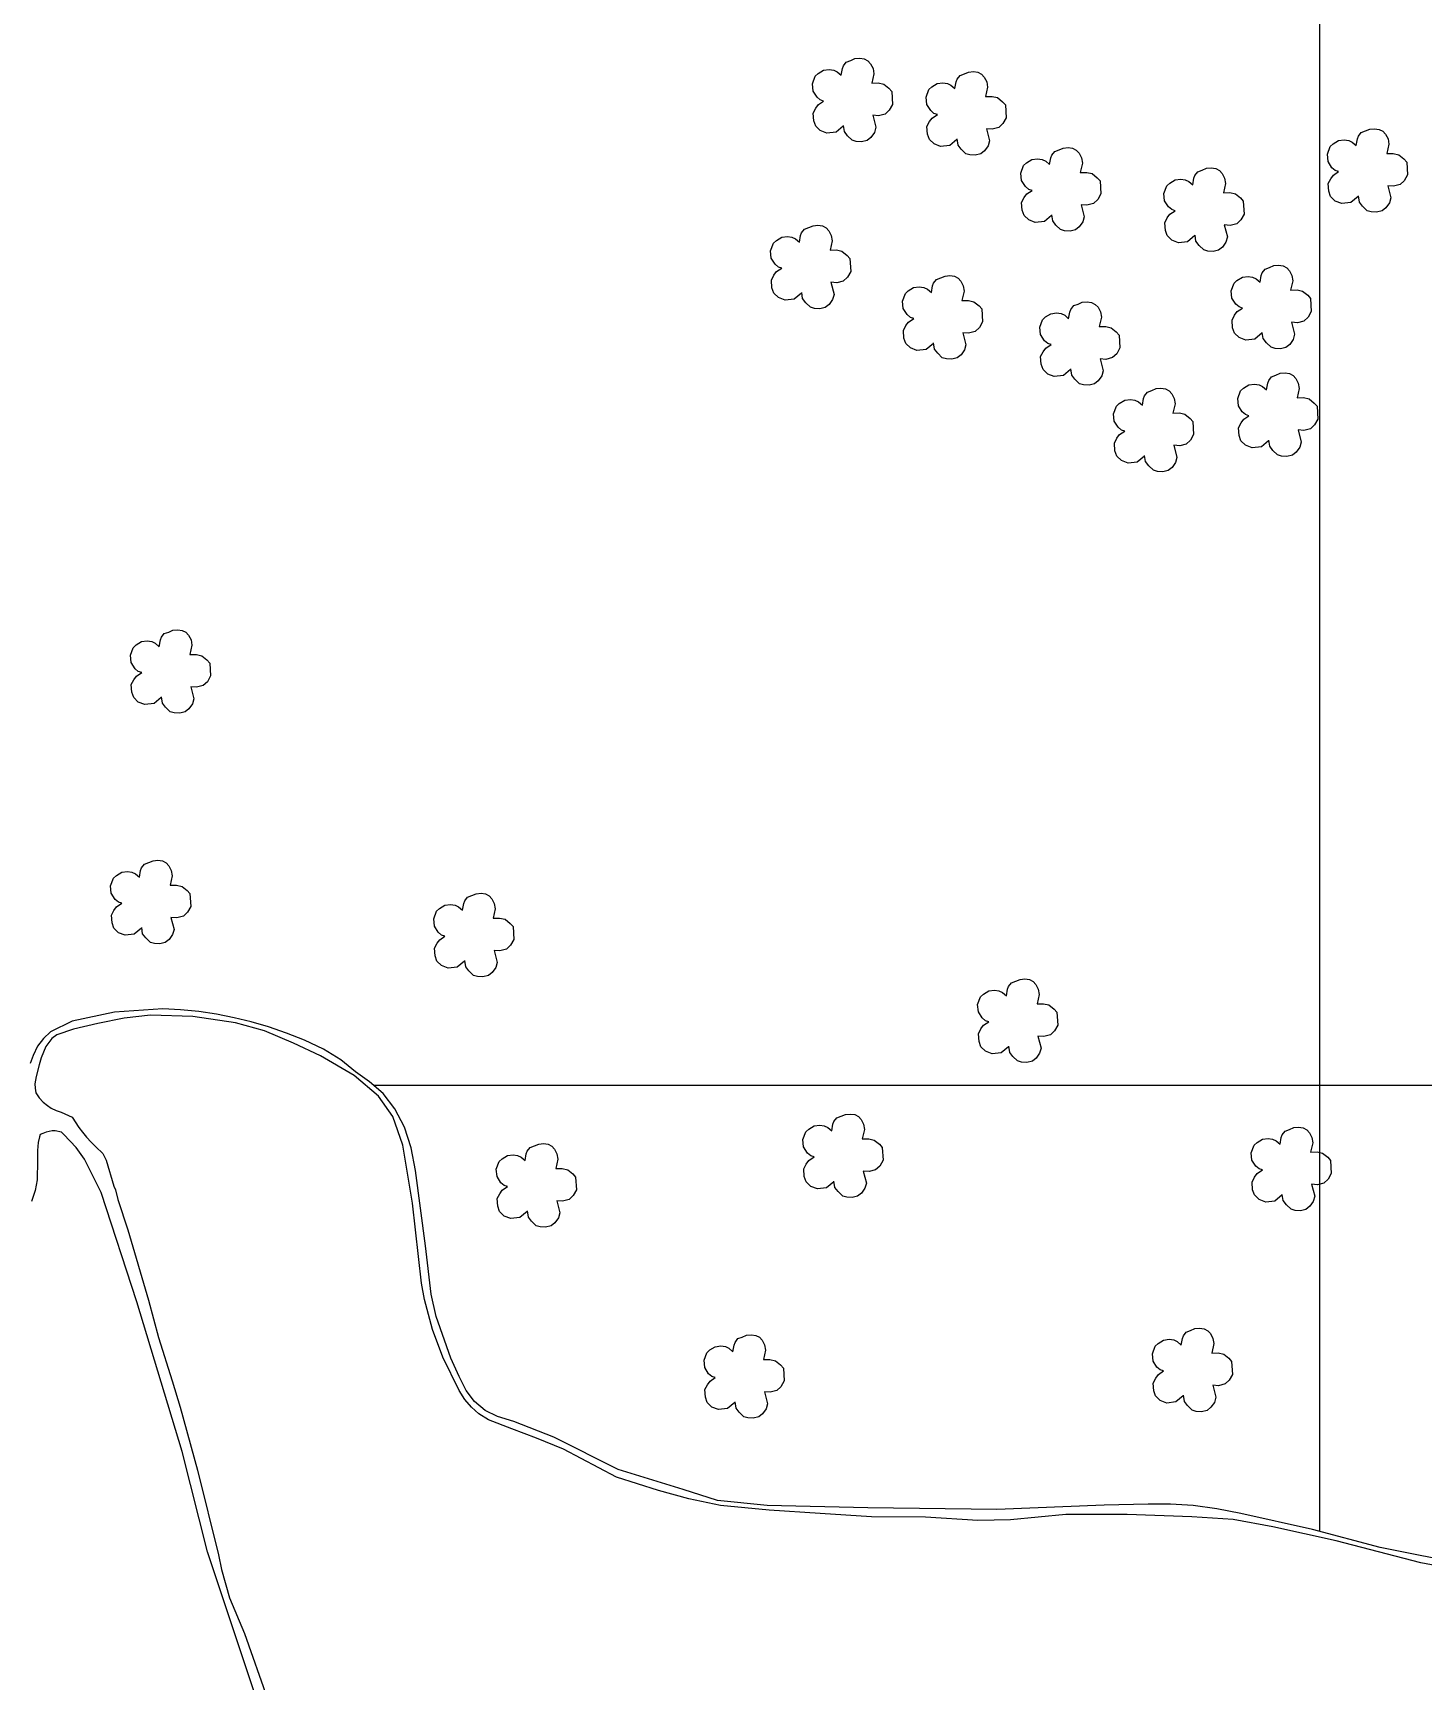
# Model space of a CAD drawing. Extents: x 736225 to 741536, y 7840815 to 7848326.
# Drawn here: x 739552 to 740036, y 7844792 to 7845367 of the extents above; entities that cross this region are included whole.
import ezdxf

# ---------------------------------------------------------------- set-up
doc = ezdxf.new("R2010")
doc.units = 0
doc.header["$LTSCALE"] = 0.6
doc.linetypes.add('CONTINUO', pattern=[0])
for name, color, linetype in [('0114001311', 1, 'Continuous'), ('0114001311018', 5, 'Continuous'), ('0114001311019', 5, 'Continuous'), ('_SIMBOLO ARVORE', 118, 'Continuous'), ('MALHA', 8, 'Continuous')]:
    doc.layers.add(name, color=color, linetype=linetype)

msp = doc.modelspace()

# ---------------------------------------------------------------- linework, layer by layer
at = {"layer": '0114001311'}
msp.add_lwpolyline([(740051.89, 7844832.79), (740020.94, 7844838.93), (739997.47, 7844845.17), (739972.48, 7844850.78), (739964.08, 7844852.46), (739955.86, 7844853.55), (739947.96, 7844854.04), (739940.2, 7844854.07), (739924.88, 7844853.67), (739887.43, 7844852.16), (739842.46, 7844852.71), (739807.45, 7844853.55), (739790.07, 7844855.27), (739778.08, 7844859.14), (739755.49, 7844866.17), (739733.04, 7844877.43), (739719.16, 7844882.79), (739713.42, 7844884.55), (739709.08, 7844886.69), (739705.4, 7844889.8), (739702.54, 7844893.6), (739700.03, 7844898.49), (739697.21, 7844904.86), (739692.11, 7844919.4), (739690.26, 7844927.18), (739688.35, 7844944.08), (739684.83, 7844970.35), (739683.3, 7844978.18), (739681.06, 7844985.44), (739677.67, 7844991.84), (739673.54, 7844997.11), (739668.85, 7845001.22), (739663.94, 7845004.73), (739658.89, 7845008.85), (739652.81, 7845012.58), (739646.22, 7845015.69), (739639.85, 7845018.21), (739633.67, 7845020.35), (739627.61, 7845022.16), (739621.61, 7845023.56), (739615.54, 7845024.83), (739609.36, 7845025.67), (739602.94, 7845026.32), (739596.76, 7845026.6), (739579.95, 7845025.49), (739565.19, 7845022.32), (739557.67, 7845018.66), (739555.21, 7845016.28), (739553.19, 7845013.62), (739551.61, 7845010.43), (739550.58, 7845007.62)], dxfattribs=at)
at = {"layer": '0114001311018'}
msp.add_lwpolyline([(739628.99, 7844787.62), (739612.4, 7844837.48), (739603.5, 7844872.35), (739587.75, 7844924.54), (739575.3, 7844962.69), (739569.52, 7844974.23), (739566.61, 7844978.33), (739562.34, 7844982.88), (739561.54, 7844983.61), (739559.31, 7844984.17), (739558.19, 7844984.11), (739556.17, 7844983.65), (739554.95, 7844983.25), (739554.11, 7844982.81), (739553.84, 7844982.02), (739553.38, 7844980.08), (739553.15, 7844977.3), (739553.17, 7844973.83), (739553.05, 7844967.04), (739552.34, 7844963.29), (739551, 7844959.47)], dxfattribs=at)
at = {"layer": '0114001311019'}
msp.add_lwpolyline([(740055.54, 7844829.82), (740035.18, 7844833.59), (740005.63, 7844841.26), (739983.62, 7844846.16), (739969.83, 7844848.73), (739955.4, 7844849.64), (739932.78, 7844850.46), (739911.5, 7844850.48), (739892.14, 7844848.61), (739880.83, 7844848.31), (739862.56, 7844849.46), (739843.72, 7844849.61), (739825.86, 7844850.77), (739808.07, 7844851.99), (739791.19, 7844853.58), (739780.11, 7844855.84), (739769.55, 7844858.83), (739754.88, 7844863.48), (739736.38, 7844873.2), (739727.05, 7844877.08), (739718.37, 7844880.29), (739710.28, 7844883.4), (739706.98, 7844885.49), (739704.32, 7844887.84), (739702.08, 7844890.5), (739700.05, 7844893.63), (739694.34, 7844905.21), (739690.81, 7844914.87), (739688.02, 7844925.35), (739686.99, 7844931.1), (739683.84, 7844958.88), (739680.47, 7844979.12), (739676.9, 7844989.08), (739672.01, 7844996.21), (739663.45, 7845003.38), (739651.74, 7845010.26), (739642.29, 7845014.71), (739632.2, 7845018.93), (739622.08, 7845021.78), (739607.21, 7845023.96), (739592.46, 7845024.43), (739583.29, 7845023.33), (739574.13, 7845021.48), (739565.68, 7845019.58), (739559.84, 7845017.54), (739558.15, 7845016.3), (739556, 7845013.53), (739554.41, 7845009.61), (739553.7, 7845007.14), (739552.64, 7845003.03), (739552.25, 7845000.53), (739552.29, 7844998.98), (739552.6, 7844997.38), (739553.7, 7844995.57), (739555.12, 7844994.17), (739556.57, 7844992.99), (739557.9, 7844991.99), (739559.59, 7844991.17), (739561.38, 7844990.61), (739565.22, 7844988.89), (739567.59, 7844985.3), (739568.87, 7844983.63), (739570.26, 7844981.9), (739571.84, 7844980.18), (739573.44, 7844978.59), (739575.85, 7844976.24), (739577.11, 7844973.85), (739579.68, 7844964.88), (739580.28, 7844963.61), (739581.13, 7844960.16), (739584.58, 7844949.58), (739591.86, 7844925.18), (739595.28, 7844912.12), (739600.05, 7844897), (739602.81, 7844887.87), (739608.89, 7844865.88), (739616.16, 7844836.4), (739617.2, 7844831.31), (739620.01, 7844821.43), (739625.31, 7844808.94), (739633.26, 7844786.26)], dxfattribs=at)
at = {"layer": '_SIMBOLO ARVORE', "color": 3, "linetype": 'CONTINUO'}
for points in [[(739833.9, 7845334.26, 0), (739831.39, 7845332.15, 0), (739828.19, 7845331.78, 0), (739825.91, 7845332.67, 0), (739824.3, 7845334.26, 0), (739823.63, 7845336.08, 0), (739823.45, 7845338.76, 0), (739824.32, 7845340.46, 0), (739825.24, 7845341.71, 0), (739827.08, 7845342.96, 0), (739825.91, 7845343.33, 0), (739824.76, 7845344.29, 0), (739823.4, 7845346.43, 0), (739823.15, 7845348.97, 0), (739824.13, 7845351.63, 0), (739825.16, 7845352.58, 0), (739827.04, 7845353.72, 0), (739829.01, 7845353.99, 0), (739830.58, 7845353.76, 0), (739831.83, 7845353.19, 0), (739833.2, 7845351.97, 0), (739833.6, 7845354.3, 0), (739833.95, 7845355.23, 0), (739834.97, 7845356.52, 0), (739836.49, 7845357.08, 0), (739837.97, 7845357.73, 0), (739839.64, 7845357.89, 0), (739841.22, 7845357.66, 0), (739842.5, 7845356.98, 0), (739843.45, 7845355.96, 0), (739844.28, 7845354.31, 0), (739844.61, 7845352.48, 0), (739843.85, 7845349.22, 0), (739846.13, 7845349.26, 0), (739848.02, 7845348.8, 0), (739849.8, 7845347.39, 0), (739850.79, 7845346.26, 0), (739851.06, 7845341.78, 0), (739849.96, 7845339.77, 0), (739848.5, 7845338.43, 0), (739846.2, 7845337.81, 0), (739844.18, 7845337.99, 0), (739845.26, 7845333.8, 0), (739844.76, 7845332.01, 0), (739843.55, 7845330.31, 0), (739842.22, 7845329.24, 0), (739840.32, 7845328.78, 0), (739838.44, 7845328.89, 0), (739837.03, 7845329.29, 0), (739835.42, 7845330.88, 0), (739834.32, 7845332.31, 0), (739833.98, 7845334.48, 0)], [(739873.51, 7845329.6, 0), (739871, 7845327.49, 0), (739867.8, 7845327.12, 0), (739865.53, 7845328, 0), (739863.91, 7845329.59, 0), (739863.24, 7845331.41, 0), (739863.06, 7845334.09, 0), (739863.94, 7845335.79, 0), (739864.85, 7845337.04, 0), (739866.69, 7845338.29, 0), (739865.52, 7845338.66, 0), (739864.37, 7845339.62, 0), (739863.01, 7845341.76, 0), (739862.77, 7845344.31, 0), (739863.75, 7845346.96, 0), (739864.78, 7845347.91, 0), (739866.65, 7845349.06, 0), (739868.62, 7845349.32, 0), (739870.2, 7845349.09, 0), (739871.44, 7845348.52, 0), (739872.81, 7845347.3, 0), (739873.22, 7845349.63, 0), (739873.57, 7845350.56, 0), (739874.59, 7845351.85, 0), (739876.1, 7845352.41, 0), (739877.59, 7845353.07, 0), (739879.25, 7845353.22, 0), (739880.83, 7845352.99, 0), (739882.11, 7845352.32, 0), (739883.06, 7845351.29, 0), (739883.89, 7845349.64, 0), (739884.22, 7845347.81, 0), (739883.46, 7845344.55, 0), (739885.75, 7845344.59, 0), (739887.64, 7845344.14, 0), (739889.42, 7845342.72, 0), (739890.41, 7845341.6, 0), (739890.67, 7845337.11, 0), (739889.57, 7845335.1, 0), (739888.11, 7845333.76, 0), (739885.81, 7845333.14, 0), (739883.79, 7845333.32, 0), (739884.87, 7845329.13, 0), (739884.38, 7845327.34, 0), (739883.16, 7845325.64, 0), (739881.83, 7845324.58, 0), (739879.93, 7845324.11, 0), (739878.05, 7845324.22, 0), (739876.64, 7845324.62, 0), (739875.03, 7845326.21, 0), (739873.93, 7845327.64, 0), (739873.59, 7845329.81, 0)], [(740013.35, 7845309.71, 0), (740010.83, 7845307.6, 0), (740007.64, 7845307.23, 0), (740005.36, 7845308.11, 0), (740003.74, 7845309.7, 0), (740003.08, 7845311.52, 0), (740002.89, 7845314.2, 0), (740003.77, 7845315.9, 0), (740004.68, 7845317.15, 0), (740006.52, 7845318.4, 0), (740005.35, 7845318.78, 0), (740004.2, 7845319.73, 0), (740002.84, 7845321.87, 0), (740002.6, 7845324.42, 0), (740003.58, 7845327.07, 0), (740004.61, 7845328.02, 0), (740006.48, 7845329.17, 0), (740008.45, 7845329.43, 0), (740010.03, 7845329.21, 0), (740011.27, 7845328.63, 0), (740012.64, 7845327.41, 0), (740013.05, 7845329.74, 0), (740013.4, 7845330.67, 0), (740014.42, 7845331.96, 0), (740015.94, 7845332.52, 0), (740017.42, 7845333.18, 0), (740019.08, 7845333.33, 0), (740020.66, 7845333.1, 0), (740021.94, 7845332.43, 0), (740022.89, 7845331.4, 0), (740023.73, 7845329.75, 0), (740024.05, 7845327.92, 0), (740023.29, 7845324.67, 0), (740025.58, 7845324.7, 0), (740027.47, 7845324.25, 0), (740029.25, 7845322.83, 0), (740030.24, 7845321.71, 0), (740030.5, 7845317.22, 0), (740029.4, 7845315.21, 0), (740027.94, 7845313.87, 0), (740025.64, 7845313.25, 0), (740023.62, 7845313.43, 0), (740024.7, 7845309.24, 0), (740024.21, 7845307.45, 0), (740022.99, 7845305.75, 0), (740021.66, 7845304.69, 0), (740019.76, 7845304.22, 0), (740017.88, 7845304.33, 0), (740016.47, 7845304.73, 0), (740014.86, 7845306.32, 0), (740013.76, 7845307.75, 0), (740013.42, 7845309.92, 0)], [(739906.51, 7845303.12, 0), (739904, 7845301.01, 0), (739900.8, 7845300.64, 0), (739898.52, 7845301.52, 0), (739896.91, 7845303.11, 0), (739896.24, 7845304.93, 0), (739896.06, 7845307.62, 0), (739896.93, 7845309.31, 0), (739897.85, 7845310.57, 0), (739899.69, 7845311.81, 0), (739898.52, 7845312.19, 0), (739897.37, 7845313.14, 0), (739896.01, 7845315.28, 0), (739895.76, 7845317.83, 0), (739896.74, 7845320.48, 0), (739897.77, 7845321.43, 0), (739899.65, 7845322.58, 0), (739901.62, 7845322.84, 0), (739903.19, 7845322.62, 0), (739904.44, 7845322.04, 0), (739905.81, 7845320.82, 0), (739906.22, 7845323.15, 0), (739906.56, 7845324.08, 0), (739907.58, 7845325.37, 0), (739909.1, 7845325.93, 0), (739910.58, 7845326.59, 0), (739912.25, 7845326.74, 0), (739913.83, 7845326.52, 0), (739915.11, 7845325.84, 0), (739916.06, 7845324.81, 0), (739916.89, 7845323.17, 0), (739917.22, 7845321.34, 0), (739916.46, 7845318.08, 0), (739918.74, 7845318.11, 0), (739920.63, 7845317.66, 0), (739922.41, 7845316.25, 0), (739923.4, 7845315.12, 0), (739923.67, 7845310.63, 0), (739922.57, 7845308.62, 0), (739921.11, 7845307.28, 0), (739918.81, 7845306.67, 0), (739916.79, 7845306.84, 0), (739917.87, 7845302.65, 0), (739917.37, 7845300.87, 0), (739916.16, 7845299.16, 0), (739914.83, 7845298.1, 0), (739912.93, 7845297.63, 0), (739911.05, 7845297.75, 0), (739909.64, 7845298.15, 0), (739908.03, 7845299.73, 0), (739906.93, 7845301.16, 0), (739906.59, 7845303.33, 0)], [(739956.41, 7845296.05, 0), (739953.89, 7845293.94, 0), (739950.7, 7845293.57, 0), (739948.42, 7845294.46, 0), (739946.8, 7845296.05, 0), (739946.14, 7845297.86, 0), (739945.96, 7845300.55, 0), (739946.83, 7845302.25, 0), (739947.75, 7845303.5, 0), (739949.59, 7845304.75, 0), (739948.41, 7845305.12, 0), (739947.26, 7845306.08, 0), (739945.9, 7845308.21, 0), (739945.66, 7845310.76, 0), (739946.64, 7845313.42, 0), (739947.67, 7845314.37, 0), (739949.54, 7845315.51, 0), (739951.51, 7845315.78, 0), (739953.09, 7845315.55, 0), (739954.33, 7845314.98, 0), (739955.7, 7845313.76, 0), (739956.11, 7845316.09, 0), (739956.46, 7845317.02, 0), (739957.48, 7845318.31, 0), (739959, 7845318.86, 0), (739960.48, 7845319.52, 0), (739962.15, 7845319.68, 0), (739963.72, 7845319.45, 0), (739965, 7845318.77, 0), (739965.95, 7845317.75, 0), (739966.79, 7845316.1, 0), (739967.11, 7845314.27, 0), (739966.36, 7845311.01, 0), (739968.64, 7845311.05, 0), (739970.53, 7845310.59, 0), (739972.31, 7845309.18, 0), (739973.3, 7845308.05, 0), (739973.57, 7845303.56, 0), (739972.46, 7845301.55, 0), (739971, 7845300.22, 0), (739968.7, 7845299.6, 0), (739966.68, 7845299.78, 0), (739967.76, 7845295.59, 0), (739967.27, 7845293.8, 0), (739966.06, 7845292.09, 0), (739964.72, 7845291.03, 0), (739962.83, 7845290.57, 0), (739960.95, 7845290.68, 0), (739959.54, 7845291.08, 0), (739957.92, 7845292.67, 0), (739956.82, 7845294.1, 0), (739956.48, 7845296.27, 0)], [(739819.34, 7845276.06, 0), (739816.82, 7845273.95, 0), (739813.63, 7845273.58, 0), (739811.35, 7845274.47, 0), (739809.74, 7845276.06, 0), (739809.07, 7845277.87, 0), (739808.89, 7845280.56, 0), (739809.76, 7845282.26, 0), (739810.68, 7845283.51, 0), (739812.52, 7845284.76, 0), (739811.35, 7845285.13, 0), (739810.19, 7845286.09, 0), (739808.83, 7845288.22, 0), (739808.59, 7845290.77, 0), (739809.57, 7845293.43, 0), (739810.6, 7845294.38, 0), (739812.48, 7845295.52, 0), (739814.45, 7845295.79, 0), (739816.02, 7845295.56, 0), (739817.27, 7845294.99, 0), (739818.63, 7845293.77, 0), (739819.04, 7845296.1, 0), (739819.39, 7845297.03, 0), (739820.41, 7845298.32, 0), (739821.93, 7845298.87, 0), (739823.41, 7845299.53, 0), (739825.08, 7845299.69, 0), (739826.65, 7845299.46, 0), (739827.93, 7845298.78, 0), (739828.89, 7845297.76, 0), (739829.72, 7845296.11, 0), (739830.04, 7845294.28, 0), (739829.29, 7845291.02, 0), (739831.57, 7845291.06, 0), (739833.46, 7845290.6, 0), (739835.24, 7845289.19, 0), (739836.23, 7845288.06, 0), (739836.5, 7845283.57, 0), (739835.4, 7845281.56, 0), (739833.93, 7845280.23, 0), (739831.63, 7845279.61, 0), (739829.62, 7845279.79, 0), (739830.69, 7845275.6, 0), (739830.2, 7845273.81, 0), (739828.99, 7845272.1, 0), (739827.65, 7845271.04, 0), (739825.76, 7845270.58, 0), (739823.88, 7845270.69, 0), (739822.47, 7845271.09, 0), (739820.85, 7845272.68, 0), (739819.75, 7845274.11, 0), (739819.42, 7845276.28, 0)], [(739979.84, 7845262.14, 0), (739977.33, 7845260.03, 0), (739974.13, 7845259.66, 0), (739971.85, 7845260.54, 0), (739970.24, 7845262.13, 0), (739969.57, 7845263.95, 0), (739969.39, 7845266.63, 0), (739970.26, 7845268.33, 0), (739971.18, 7845269.58, 0), (739973.02, 7845270.83, 0), (739971.85, 7845271.2, 0), (739970.7, 7845272.16, 0), (739969.34, 7845274.3, 0), (739969.09, 7845276.85, 0), (739970.07, 7845279.5, 0), (739971.1, 7845280.45, 0), (739972.98, 7845281.6, 0), (739974.95, 7845281.86, 0), (739976.53, 7845281.64, 0), (739977.77, 7845281.06, 0), (739979.14, 7845279.84, 0), (739979.55, 7845282.17, 0), (739979.89, 7845283.1, 0), (739980.91, 7845284.39, 0), (739982.43, 7845284.95, 0), (739983.91, 7845285.61, 0), (739985.58, 7845285.76, 0), (739987.16, 7845285.53, 0), (739988.44, 7845284.86, 0), (739989.39, 7845283.83, 0), (739990.22, 7845282.18, 0), (739990.55, 7845280.35, 0), (739989.79, 7845277.1, 0), (739992.08, 7845277.13, 0), (739993.96, 7845276.68, 0), (739995.75, 7845275.26, 0), (739996.73, 7845274.14, 0), (739997, 7845269.65, 0), (739995.9, 7845267.64, 0), (739994.44, 7845266.3, 0), (739992.14, 7845265.68, 0), (739990.12, 7845265.86, 0), (739991.2, 7845261.67, 0), (739990.7, 7845259.88, 0), (739989.49, 7845258.18, 0), (739988.16, 7845257.12, 0), (739986.26, 7845256.65, 0), (739984.38, 7845256.76, 0), (739982.97, 7845257.16, 0), (739981.36, 7845258.75, 0), (739980.26, 7845260.18, 0), (739979.92, 7845262.35, 0)], [(739865.3, 7845258.51, 0), (739862.79, 7845256.4, 0), (739859.59, 7845256.03, 0), (739857.32, 7845256.91, 0), (739855.7, 7845258.5, 0), (739855.03, 7845260.32, 0), (739854.85, 7845263, 0), (739855.73, 7845264.7, 0), (739856.64, 7845265.95, 0), (739858.48, 7845267.2, 0), (739857.31, 7845267.58, 0), (739856.16, 7845268.53, 0), (739854.8, 7845270.67, 0), (739854.56, 7845273.22, 0), (739855.54, 7845275.87, 0), (739856.56, 7845276.82, 0), (739858.44, 7845277.97, 0), (739860.41, 7845278.23, 0), (739861.99, 7845278.01, 0), (739863.23, 7845277.43, 0), (739864.6, 7845276.21, 0), (739865.01, 7845278.54, 0), (739865.36, 7845279.47, 0), (739866.38, 7845280.76, 0), (739867.89, 7845281.32, 0), (739869.38, 7845281.98, 0), (739871.04, 7845282.13, 0), (739872.62, 7845281.9, 0), (739873.9, 7845281.23, 0), (739874.85, 7845280.2, 0), (739875.68, 7845278.55, 0), (739876.01, 7845276.73, 0), (739875.25, 7845273.47, 0), (739877.54, 7845273.5, 0), (739879.43, 7845273.05, 0), (739881.21, 7845271.64, 0), (739882.2, 7845270.51, 0), (739882.46, 7845266.02, 0), (739881.36, 7845264.01, 0), (739879.9, 7845262.67, 0), (739877.6, 7845262.06, 0), (739875.58, 7845262.23, 0), (739876.66, 7845258.04, 0), (739876.17, 7845256.25, 0), (739874.95, 7845254.55, 0), (739873.62, 7845253.49, 0), (739871.72, 7845253.02, 0), (739869.84, 7845253.13, 0), (739868.43, 7845253.53, 0), (739866.82, 7845255.12, 0), (739865.72, 7845256.55, 0), (739865.38, 7845258.72, 0)], [(739913.13, 7845249.4, 0), (739910.62, 7845247.29, 0), (739907.42, 7845246.92, 0), (739905.15, 7845247.81, 0), (739903.53, 7845249.4, 0), (739902.86, 7845251.22, 0), (739902.68, 7845253.9, 0), (739903.55, 7845255.6, 0), (739904.47, 7845256.85, 0), (739906.31, 7845258.1, 0), (739905.14, 7845258.47, 0), (739903.99, 7845259.43, 0), (739902.63, 7845261.57, 0), (739902.38, 7845264.11, 0), (739903.36, 7845266.77, 0), (739904.39, 7845267.72, 0), (739906.27, 7845268.86, 0), (739908.24, 7845269.13, 0), (739909.82, 7845268.9, 0), (739911.06, 7845268.33, 0), (739912.43, 7845267.11, 0), (739912.84, 7845269.44, 0), (739913.18, 7845270.37, 0), (739914.2, 7845271.66, 0), (739915.72, 7845272.22, 0), (739917.2, 7845272.87, 0), (739918.87, 7845273.03, 0), (739920.45, 7845272.8, 0), (739921.73, 7845272.12, 0), (739922.68, 7845271.1, 0), (739923.51, 7845269.45, 0), (739923.84, 7845267.62, 0), (739923.08, 7845264.36, 0), (739925.37, 7845264.4, 0), (739927.26, 7845263.94, 0), (739929.04, 7845262.53, 0), (739930.02, 7845261.4, 0), (739930.29, 7845256.92, 0), (739929.19, 7845254.91, 0), (739927.73, 7845253.57, 0), (739925.43, 7845252.95, 0), (739923.41, 7845253.13, 0), (739924.49, 7845248.94, 0), (739923.99, 7845247.15, 0), (739922.78, 7845245.45, 0), (739921.45, 7845244.38, 0), (739919.55, 7845243.92, 0), (739917.67, 7845244.03, 0), (739916.26, 7845244.43, 0), (739914.65, 7845246.02, 0), (739913.55, 7845247.45, 0), (739913.21, 7845249.62, 0)], [(739982.1, 7845224.61, 0), (739979.59, 7845222.5, 0), (739976.39, 7845222.13, 0), (739974.11, 7845223.02, 0), (739972.5, 7845224.6, 0), (739971.83, 7845226.42, 0), (739971.65, 7845229.11, 0), (739972.52, 7845230.81, 0), (739973.44, 7845232.06, 0), (739975.28, 7845233.31, 0), (739974.11, 7845233.68, 0), (739972.95, 7845234.64, 0), (739971.6, 7845236.77, 0), (739971.35, 7845239.32, 0), (739972.33, 7845241.98, 0), (739973.36, 7845242.93, 0), (739975.24, 7845244.07, 0), (739977.21, 7845244.34, 0), (739978.78, 7845244.11, 0), (739980.03, 7845243.54, 0), (739981.39, 7845242.32, 0), (739981.8, 7845244.65, 0), (739982.15, 7845245.58, 0), (739983.17, 7845246.87, 0), (739984.69, 7845247.42, 0), (739986.17, 7845248.08, 0), (739987.84, 7845248.23, 0), (739989.41, 7845248.01, 0), (739990.7, 7845247.33, 0), (739991.65, 7845246.31, 0), (739992.48, 7845244.66, 0), (739992.81, 7845242.83, 0), (739992.05, 7845239.57, 0), (739994.33, 7845239.61, 0), (739996.22, 7845239.15, 0), (739998, 7845237.74, 0), (739998.99, 7845236.61, 0), (739999.26, 7845232.12, 0), (739998.16, 7845230.11, 0), (739996.7, 7845228.78, 0), (739994.4, 7845228.16, 0), (739992.38, 7845228.34, 0), (739993.46, 7845224.15, 0), (739992.96, 7845222.36, 0), (739991.75, 7845220.65, 0), (739990.42, 7845219.59, 0), (739988.52, 7845219.13, 0), (739986.64, 7845219.24, 0), (739985.23, 7845219.64, 0), (739983.61, 7845221.23, 0), (739982.52, 7845222.66, 0), (739982.18, 7845224.83, 0)], [(739938.84, 7845219.27, 0), (739936.33, 7845217.16, 0), (739933.13, 7845216.79, 0), (739930.85, 7845217.67, 0), (739929.24, 7845219.26, 0), (739928.57, 7845221.08, 0), (739928.39, 7845223.76, 0), (739929.26, 7845225.46, 0), (739930.18, 7845226.71, 0), (739932.02, 7845227.96, 0), (739930.85, 7845228.33, 0), (739929.7, 7845229.29, 0), (739928.34, 7845231.43, 0), (739928.09, 7845233.98, 0), (739929.07, 7845236.63, 0), (739930.1, 7845237.58, 0), (739931.98, 7845238.73, 0), (739933.95, 7845238.99, 0), (739935.53, 7845238.77, 0), (739936.77, 7845238.19, 0), (739938.14, 7845236.97, 0), (739938.55, 7845239.3, 0), (739938.89, 7845240.23, 0), (739939.91, 7845241.52, 0), (739941.43, 7845242.08, 0), (739942.91, 7845242.74, 0), (739944.58, 7845242.89, 0), (739946.16, 7845242.66, 0), (739947.44, 7845241.99, 0), (739948.39, 7845240.96, 0), (739949.22, 7845239.31, 0), (739949.55, 7845237.48, 0), (739948.79, 7845234.23, 0), (739951.07, 7845234.26, 0), (739952.96, 7845233.81, 0), (739954.74, 7845232.39, 0), (739955.73, 7845231.27, 0), (739956, 7845226.78, 0), (739954.9, 7845224.77, 0), (739953.44, 7845223.43, 0), (739951.14, 7845222.81, 0), (739949.12, 7845222.99, 0), (739950.2, 7845218.8, 0), (739949.7, 7845217.01, 0), (739948.49, 7845215.31, 0), (739947.16, 7845214.25, 0), (739945.26, 7845213.78, 0), (739943.38, 7845213.89, 0), (739941.97, 7845214.29, 0), (739940.36, 7845215.88, 0), (739939.26, 7845217.31, 0), (739938.92, 7845219.48, 0)], [(739596.26, 7845135.12, 0), (739593.75, 7845133.01, 0), (739590.55, 7845132.64, 0), (739588.27, 7845133.53, 0), (739586.66, 7845135.11, 0), (739585.99, 7845136.93, 0), (739585.81, 7845139.62, 0), (739586.68, 7845141.32, 0), (739587.6, 7845142.57, 0), (739589.44, 7845143.82, 0), (739588.27, 7845144.19, 0), (739587.12, 7845145.14, 0), (739585.76, 7845147.28, 0), (739585.51, 7845149.83, 0), (739586.49, 7845152.48, 0), (739587.52, 7845153.44, 0), (739589.4, 7845154.58, 0), (739591.37, 7845154.85, 0), (739592.94, 7845154.62, 0), (739594.19, 7845154.05, 0), (739595.55, 7845152.83, 0), (739595.96, 7845155.16, 0), (739596.31, 7845156.09, 0), (739597.33, 7845157.38, 0), (739598.85, 7845157.93, 0), (739600.33, 7845158.59, 0), (739602, 7845158.74, 0), (739603.58, 7845158.52, 0), (739604.86, 7845157.84, 0), (739605.81, 7845156.82, 0), (739606.64, 7845155.17, 0), (739606.97, 7845153.34, 0), (739606.21, 7845150.08, 0), (739608.49, 7845150.12, 0), (739610.38, 7845149.66, 0), (739612.16, 7845148.25, 0), (739613.15, 7845147.12, 0), (739613.42, 7845142.63, 0), (739612.32, 7845140.62, 0), (739610.86, 7845139.29, 0), (739608.56, 7845138.67, 0), (739606.54, 7845138.85, 0), (739607.62, 7845134.66, 0), (739607.12, 7845132.87, 0), (739605.91, 7845131.16, 0), (739604.58, 7845130.1, 0), (739602.68, 7845129.64, 0), (739600.8, 7845129.75, 0), (739599.39, 7845130.15, 0), (739597.77, 7845131.74, 0), (739596.68, 7845133.17, 0), (739596.34, 7845135.34, 0)], [(739589.37, 7845054.77, 0), (739586.85, 7845052.65, 0), (739583.66, 7845052.29, 0), (739581.38, 7845053.17, 0), (739579.77, 7845054.76, 0), (739579.1, 7845056.58, 0), (739578.92, 7845059.26, 0), (739579.79, 7845060.96, 0), (739580.71, 7845062.21, 0), (739582.55, 7845063.46, 0), (739581.38, 7845063.83, 0), (739580.22, 7845064.79, 0), (739578.86, 7845066.93, 0), (739578.62, 7845069.47, 0), (739579.6, 7845072.13, 0), (739580.63, 7845073.08, 0), (739582.51, 7845074.23, 0), (739584.48, 7845074.49, 0), (739586.05, 7845074.26, 0), (739587.3, 7845073.69, 0), (739588.66, 7845072.47, 0), (739589.07, 7845074.8, 0), (739589.42, 7845075.73, 0), (739590.44, 7845077.02, 0), (739591.96, 7845077.58, 0), (739593.44, 7845078.23, 0), (739595.11, 7845078.39, 0), (739596.68, 7845078.16, 0), (739597.96, 7845077.49, 0), (739598.92, 7845076.46, 0), (739599.75, 7845074.81, 0), (739600.07, 7845072.98, 0), (739599.32, 7845069.72, 0), (739601.6, 7845069.76, 0), (739603.49, 7845069.31, 0), (739605.27, 7845067.89, 0), (739606.26, 7845066.77, 0), (739606.53, 7845062.28, 0), (739605.43, 7845060.27, 0), (739603.96, 7845058.93, 0), (739601.66, 7845058.31, 0), (739599.65, 7845058.49, 0), (739600.72, 7845054.3, 0), (739600.23, 7845052.51, 0), (739599.02, 7845050.81, 0), (739597.68, 7845049.74, 0), (739595.79, 7845049.28, 0), (739593.91, 7845049.39, 0), (739592.5, 7845049.79, 0), (739590.88, 7845051.38, 0), (739589.78, 7845052.81, 0), (739589.45, 7845054.98, 0)], [(739701.94, 7845043.29, 0), (739699.43, 7845041.18, 0), (739696.23, 7845040.81, 0), (739693.96, 7845041.69, 0), (739692.34, 7845043.28, 0), (739691.67, 7845045.1, 0), (739691.49, 7845047.78, 0), (739692.36, 7845049.48, 0), (739693.28, 7845050.73, 0), (739695.12, 7845051.98, 0), (739693.95, 7845052.35, 0), (739692.8, 7845053.31, 0), (739691.44, 7845055.45, 0), (739691.19, 7845058, 0), (739692.17, 7845060.65, 0), (739693.2, 7845061.6, 0), (739695.08, 7845062.75, 0), (739697.05, 7845063.01, 0), (739698.63, 7845062.78, 0), (739699.87, 7845062.21, 0), (739701.24, 7845060.99, 0), (739701.65, 7845063.32, 0), (739701.99, 7845064.25, 0), (739703.01, 7845065.54, 0), (739704.53, 7845066.1, 0), (739706.01, 7845066.76, 0), (739707.68, 7845066.91, 0), (739709.26, 7845066.68, 0), (739710.54, 7845066.01, 0), (739711.49, 7845064.98, 0), (739712.32, 7845063.33, 0), (739712.65, 7845061.5, 0), (739711.89, 7845058.24, 0), (739714.18, 7845058.28, 0), (739716.07, 7845057.83, 0), (739717.85, 7845056.41, 0), (739718.83, 7845055.29, 0), (739719.1, 7845050.8, 0), (739718, 7845048.79, 0), (739716.54, 7845047.45, 0), (739714.24, 7845046.83, 0), (739712.22, 7845047.01, 0), (739713.3, 7845042.82, 0), (739712.8, 7845041.03, 0), (739711.59, 7845039.33, 0), (739710.26, 7845038.27, 0), (739708.36, 7845037.8, 0), (739706.48, 7845037.91, 0), (739705.07, 7845038.31, 0), (739703.46, 7845039.9, 0), (739702.36, 7845041.33, 0), (739702.02, 7845043.5, 0)], [(739891.48, 7845013.44, 0), (739888.97, 7845011.33, 0), (739885.77, 7845010.96, 0), (739883.49, 7845011.84, 0), (739881.88, 7845013.43, 0), (739881.21, 7845015.25, 0), (739881.03, 7845017.94, 0), (739881.9, 7845019.63, 0), (739882.82, 7845020.89, 0), (739884.66, 7845022.13, 0), (739883.49, 7845022.51, 0), (739882.33, 7845023.46, 0), (739880.98, 7845025.6, 0), (739880.73, 7845028.15, 0), (739881.71, 7845030.8, 0), (739882.74, 7845031.75, 0), (739884.62, 7845032.9, 0), (739886.59, 7845033.16, 0), (739888.16, 7845032.94, 0), (739889.41, 7845032.36, 0), (739890.77, 7845031.14, 0), (739891.18, 7845033.47, 0), (739891.53, 7845034.4, 0), (739892.55, 7845035.69, 0), (739894.07, 7845036.25, 0), (739895.55, 7845036.91, 0), (739897.22, 7845037.06, 0), (739898.79, 7845036.84, 0), (739900.08, 7845036.16, 0), (739901.03, 7845035.13, 0), (739901.86, 7845033.49, 0), (739902.19, 7845031.66, 0), (739901.43, 7845028.4, 0), (739903.71, 7845028.43, 0), (739905.6, 7845027.98, 0), (739907.38, 7845026.57, 0), (739908.37, 7845025.44, 0), (739908.64, 7845020.95, 0), (739907.54, 7845018.94, 0), (739906.08, 7845017.6, 0), (739903.78, 7845016.99, 0), (739901.76, 7845017.16, 0), (739902.84, 7845012.97, 0), (739902.34, 7845011.19, 0), (739901.13, 7845009.48, 0), (739899.8, 7845008.42, 0), (739897.9, 7845007.95, 0), (739896.02, 7845008.07, 0), (739894.61, 7845008.47, 0), (739892.99, 7845010.05, 0), (739891.9, 7845011.48, 0), (739891.56, 7845013.65, 0)], [(739830.6, 7844966.37, 0), (739828.08, 7844964.26, 0), (739824.89, 7844963.89, 0), (739822.61, 7844964.78, 0), (739821, 7844966.36, 0), (739820.33, 7844968.18, 0), (739820.15, 7844970.87, 0), (739821.02, 7844972.57, 0), (739821.94, 7844973.82, 0), (739823.78, 7844975.07, 0), (739822.61, 7844975.44, 0), (739821.45, 7844976.39, 0), (739820.09, 7844978.53, 0), (739819.85, 7844981.08, 0), (739820.83, 7844983.73, 0), (739821.86, 7844984.69, 0), (739823.74, 7844985.83, 0), (739825.71, 7844986.1, 0), (739827.28, 7844985.87, 0), (739828.53, 7844985.3, 0), (739829.89, 7844984.08, 0), (739830.3, 7844986.41, 0), (739830.65, 7844987.34, 0), (739831.67, 7844988.63, 0), (739833.19, 7844989.18, 0), (739834.67, 7844989.84, 0), (739836.34, 7844989.99, 0), (739837.91, 7844989.77, 0), (739839.19, 7844989.09, 0), (739840.15, 7844988.07, 0), (739840.98, 7844986.42, 0), (739841.3, 7844984.59, 0), (739840.55, 7844981.33, 0), (739842.83, 7844981.37, 0), (739844.72, 7844980.91, 0), (739846.5, 7844979.5, 0), (739847.49, 7844978.37, 0), (739847.76, 7844973.88, 0), (739846.66, 7844971.87, 0), (739845.19, 7844970.54, 0), (739842.89, 7844969.92, 0), (739840.88, 7844970.1, 0), (739841.95, 7844965.91, 0), (739841.46, 7844964.12, 0), (739840.25, 7844962.41, 0), (739838.91, 7844961.35, 0), (739837.02, 7844960.89, 0), (739835.14, 7844961, 0), (739833.73, 7844961.4, 0), (739832.11, 7844962.99, 0), (739831.01, 7844964.42, 0), (739830.68, 7844966.59, 0)], [(739986.82, 7844961.78, 0), (739984.31, 7844959.67, 0), (739981.11, 7844959.3, 0), (739978.84, 7844960.19, 0), (739977.22, 7844961.77, 0), (739976.55, 7844963.59, 0), (739976.37, 7844966.28, 0), (739977.24, 7844967.97, 0), (739978.16, 7844969.23, 0), (739980, 7844970.48, 0), (739978.83, 7844970.85, 0), (739977.68, 7844971.8, 0), (739976.32, 7844973.94, 0), (739976.07, 7844976.49, 0), (739977.05, 7844979.14, 0), (739978.08, 7844980.09, 0), (739979.96, 7844981.24, 0), (739981.93, 7844981.5, 0), (739983.51, 7844981.28, 0), (739984.75, 7844980.7, 0), (739986.12, 7844979.48, 0), (739986.53, 7844981.81, 0), (739986.88, 7844982.74, 0), (739987.9, 7844984.04, 0), (739989.41, 7844984.59, 0), (739990.9, 7844985.25, 0), (739992.56, 7844985.4, 0), (739994.14, 7844985.18, 0), (739995.42, 7844984.5, 0), (739996.37, 7844983.47, 0), (739997.2, 7844981.83, 0), (739997.53, 7844980, 0), (739996.77, 7844976.74, 0), (739999.06, 7844976.77, 0), (740000.95, 7844976.32, 0), (740002.73, 7844974.91, 0), (740003.72, 7844973.78, 0), (740003.98, 7844969.29, 0), (740002.88, 7844967.28, 0), (740001.42, 7844965.94, 0), (739999.12, 7844965.33, 0), (739997.1, 7844965.51, 0), (739998.18, 7844961.31, 0), (739997.68, 7844959.53, 0), (739996.47, 7844957.82, 0), (739995.14, 7844956.76, 0), (739993.24, 7844956.29, 0), (739991.36, 7844956.41, 0), (739989.95, 7844956.81, 0), (739988.34, 7844958.39, 0), (739987.24, 7844959.83, 0), (739986.9, 7844962, 0)], [(739723.77, 7844956.04, 0), (739721.25, 7844953.93, 0), (739718.06, 7844953.56, 0), (739715.78, 7844954.45, 0), (739714.17, 7844956.03, 0), (739713.5, 7844957.85, 0), (739713.32, 7844960.54, 0), (739714.19, 7844962.23, 0), (739715.11, 7844963.49, 0), (739716.95, 7844964.74, 0), (739715.78, 7844965.11, 0), (739714.62, 7844966.06, 0), (739713.26, 7844968.2, 0), (739713.02, 7844970.75, 0), (739714, 7844973.4, 0), (739715.03, 7844974.35, 0), (739716.91, 7844975.5, 0), (739718.88, 7844975.76, 0), (739720.45, 7844975.54, 0), (739721.7, 7844974.96, 0), (739723.06, 7844973.74, 0), (739723.47, 7844976.07, 0), (739723.82, 7844977, 0), (739724.84, 7844978.3, 0), (739726.36, 7844978.85, 0), (739727.84, 7844979.51, 0), (739729.51, 7844979.66, 0), (739731.08, 7844979.44, 0), (739732.36, 7844978.76, 0), (739733.32, 7844977.73, 0), (739734.15, 7844976.09, 0), (739734.47, 7844974.26, 0), (739733.72, 7844971, 0), (739736, 7844971.03, 0), (739737.89, 7844970.58, 0), (739739.67, 7844969.17, 0), (739740.66, 7844968.04, 0), (739740.93, 7844963.55, 0), (739739.83, 7844961.54, 0), (739738.36, 7844960.2, 0), (739736.06, 7844959.59, 0), (739734.05, 7844959.77, 0), (739735.12, 7844955.57, 0), (739734.63, 7844953.79, 0), (739733.42, 7844952.08, 0), (739732.08, 7844951.02, 0), (739730.19, 7844950.55, 0), (739728.31, 7844950.67, 0), (739726.9, 7844951.07, 0), (739725.28, 7844952.65, 0), (739724.18, 7844954.09, 0), (739723.85, 7844956.26, 0)], [(739952.36, 7844891.76, 0), (739949.85, 7844889.64, 0), (739946.65, 7844889.28, 0), (739944.38, 7844890.16, 0), (739942.76, 7844891.75, 0), (739942.09, 7844893.57, 0), (739941.91, 7844896.25, 0), (739942.78, 7844897.95, 0), (739943.7, 7844899.2, 0), (739945.54, 7844900.45, 0), (739944.37, 7844900.82, 0), (739943.22, 7844901.78, 0), (739941.86, 7844903.92, 0), (739941.61, 7844906.46, 0), (739942.59, 7844909.12, 0), (739943.62, 7844910.07, 0), (739945.5, 7844911.22, 0), (739947.47, 7844911.48, 0), (739949.05, 7844911.25, 0), (739950.29, 7844910.68, 0), (739951.66, 7844909.46, 0), (739952.07, 7844911.79, 0), (739952.41, 7844912.72, 0), (739953.43, 7844914.01, 0), (739954.95, 7844914.57, 0), (739956.43, 7844915.22, 0), (739958.1, 7844915.38, 0), (739959.68, 7844915.15, 0), (739960.96, 7844914.48, 0), (739961.91, 7844913.45, 0), (739962.74, 7844911.8, 0), (739963.07, 7844909.97, 0), (739962.31, 7844906.71, 0), (739964.6, 7844906.75, 0), (739966.49, 7844906.29, 0), (739968.27, 7844904.88, 0), (739969.25, 7844903.76, 0), (739969.52, 7844899.27, 0), (739968.42, 7844897.26, 0), (739966.96, 7844895.92, 0), (739964.66, 7844895.3, 0), (739962.64, 7844895.48, 0), (739963.72, 7844891.29, 0), (739963.22, 7844889.5, 0), (739962.01, 7844887.8, 0), (739960.68, 7844886.73, 0), (739958.78, 7844886.27, 0), (739956.9, 7844886.38, 0), (739955.49, 7844886.78, 0), (739953.88, 7844888.37, 0), (739952.78, 7844889.8, 0), (739952.44, 7844891.97, 0)], [(739796.14, 7844889.46, 0), (739793.62, 7844887.35, 0), (739790.43, 7844886.98, 0), (739788.15, 7844887.86, 0), (739786.53, 7844889.45, 0), (739785.87, 7844891.27, 0), (739785.69, 7844893.96, 0), (739786.56, 7844895.65, 0), (739787.48, 7844896.91, 0), (739789.32, 7844898.15, 0), (739788.15, 7844898.53, 0), (739786.99, 7844899.48, 0), (739785.63, 7844901.62, 0), (739785.39, 7844904.17, 0), (739786.37, 7844906.82, 0), (739787.4, 7844907.77, 0), (739789.27, 7844908.92, 0), (739791.24, 7844909.18, 0), (739792.82, 7844908.96, 0), (739794.07, 7844908.38, 0), (739795.43, 7844907.16, 0), (739795.84, 7844909.49, 0), (739796.19, 7844910.42, 0), (739797.21, 7844911.71, 0), (739798.73, 7844912.27, 0), (739800.21, 7844912.93, 0), (739801.88, 7844913.08, 0), (739803.45, 7844912.86, 0), (739804.73, 7844912.18, 0), (739805.68, 7844911.15, 0), (739806.52, 7844909.51, 0), (739806.84, 7844907.68, 0), (739806.09, 7844904.42, 0), (739808.37, 7844904.45, 0), (739810.26, 7844904, 0), (739812.04, 7844902.59, 0), (739813.03, 7844901.46, 0), (739813.3, 7844896.97, 0), (739812.2, 7844894.96, 0), (739810.73, 7844893.62, 0), (739808.43, 7844893.01, 0), (739806.41, 7844893.19, 0), (739807.49, 7844888.99, 0), (739807, 7844887.21, 0), (739805.79, 7844885.5, 0), (739804.45, 7844884.44, 0), (739802.56, 7844883.97, 0), (739800.68, 7844884.09, 0), (739799.27, 7844884.49, 0), (739797.65, 7844886.07, 0), (739796.55, 7844887.5, 0), (739796.22, 7844889.68, 0)]]:
    msp.add_polyline3d(points, dxfattribs=at)
at = {"layer": 'MALHA'}
for points in [[(740000, 7844844.49), (740000, 7845503.44)], [(739670.24, 7845000), (741282.64, 7845000)]]:
    msp.add_lwpolyline(points, dxfattribs=at)

doc.saveas('drawing.dxf')
